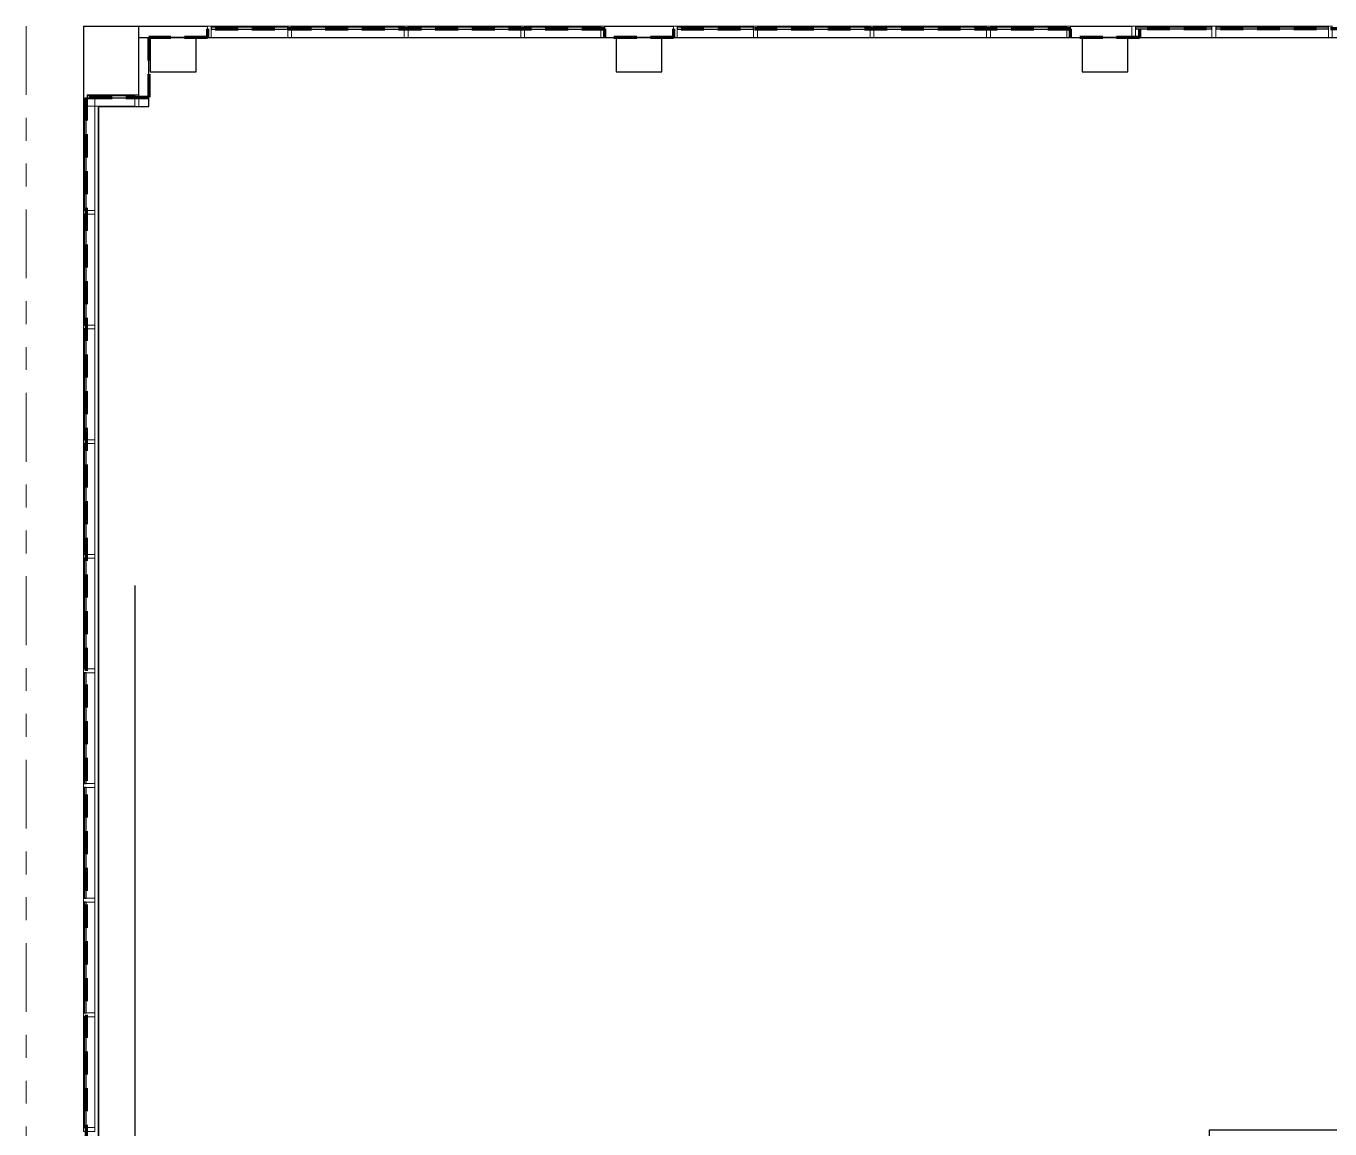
# Model space of a CAD drawing. Header units: inches. Extents: x -63 to 2235, y 0 to 1960.
# Drawn here: x 65 to 747, y 1288 to 1865 of the extents above; entities that cross this region are included whole.
import ezdxf

# ---------------------------------------------------------------- set-up
doc = ezdxf.new("R2010")
doc.units = ezdxf.units.IN
doc.header["$LTSCALE"] = 96
doc.header["$MEASUREMENT"] = 0
doc.linetypes.add('Dash 1_8_', pattern=[0.2, 0.125, -0.075])
doc.linetypes.add('Double Dash 3_8_', pattern=[1, 0.375, -0.125, 0.125, -0.125, 0.125, -0.125])
doc.layers.add('A-GLAZ', color=7, linetype='Continuous')
doc.layers.add('A-GLAZ-CWMG', color=3, linetype='Continuous', lineweight=13)
doc.layers.add('L-SITE', color=6, linetype='Double Dash 3_8_', lineweight=15)

# ---------------------------------------------------------------- blocks, each defined once
blk = doc.blocks.new('System Panel - Glazed EXIST-BLACK-1018897-GROSS BLDG AREA - LEVEL 6')
at = {"layer": 'A-GLAZ'}
for p, q in [((20, -0.5), (-20, -0.5)), ((-20, -0.5), (-20, -1.5)), ((-20, -1.5), (20, -1.5)), ((20, -1.5), (20, -0.5))]:
    blk.add_line(p, q, dxfattribs=at)
blk = doc.blocks.new('System Panel - Glazed EXIST-BLACK-1018898-GROSS BLDG AREA - LEVEL 6')
at = {"layer": 'A-GLAZ'}
for p, q in [((29.5, -0.5), (-29.5, -0.5)), ((-29.5, -0.5), (-29.5, -1.5)), ((-29.5, -1.5), (29.5, -1.5)), ((29.5, -1.5), (29.5, -0.5))]:
    blk.add_line(p, q, dxfattribs=at)
blk = doc.blocks.new('Rectangular Mullion - 2_ x 6_ rectangular-BLACK-1018865-GROSS BLDG AREA - LEVEL 6')
at = {"layer": 'A-GLAZ-CWMG', "lineweight": 13}
for p, q in [((-1, 6), (1, 6)), ((-1, 0), (-1, 6)), ((1, 0), (-1, 0)), ((1, 6), (1, 0))]:
    blk.add_line(p, q, dxfattribs=at)
blk = doc.blocks.new('Rectangular Mullion - 2_ x 6_ rectangular-BLACK-1018893-GROSS BLDG AREA - LEVEL 6')
at = {"layer": 'A-GLAZ-CWMG'}
for p, q in [((-104.72, 1017.21), (-144.72, 1017.21)), ((-104.72, 1011.21), (-144.72, 1011.21))]:
    blk.add_line(p, q, dxfattribs=at)
blk = doc.blocks.new('Rectangular Mullion - 2_ x 6_ rectangular-BLACK-430961-GROSS BLDG AREA - LEVEL 6')
at = {"layer": 'A-GLAZ-CWMG'}
for p, q in [((-43.72, 1017.21), (-102.72, 1017.21)), ((-43.72, 1011.21), (-102.72, 1011.21))]:
    blk.add_line(p, q, dxfattribs=at)
blk = doc.blocks.new('Rectangular Mullion - 2_ x 6_ rectangular-BLACK-167180-GROSS BLDG AREA - LEVEL 6')
at = {"layer": 'A-GLAZ-CWMG', "lineweight": 13}
for p, q in [((0, 6), (-2, 6)), ((-2, 6), (-2, 0)), ((-2, 0), (0, 0)), ((0, 0), (0, 6))]:
    blk.add_line(p, q, dxfattribs=at)
blk = doc.blocks.new('System Panel - Glazed EXIST-BLACK-1030188-GROSS BLDG AREA - LEVEL 6')
at = {"layer": 'A-GLAZ'}
for p, q in [((29, -0.5), (-29, -0.5)), ((-29, -0.5), (-29, -1.5)), ((-29, -1.5), (29, -1.5)), ((29, -1.5), (29, -0.5))]:
    blk.add_line(p, q, dxfattribs=at)
blk = doc.blocks.new('System Panel - Glazed EXIST-BLACK-1030341-GROSS BLDG AREA - LEVEL 6')
at = {"layer": 'A-GLAZ'}
for p, q in [((29.25, -0.5), (-29.25, -0.5)), ((-29.25, -0.5), (-29.25, -1.5)), ((-29.25, -1.5), (29.25, -1.5)), ((29.25, -1.5), (29.25, -0.5))]:
    blk.add_line(p, q, dxfattribs=at)
blk = doc.blocks.new('System Panel - Glazed EXIST-BLACK-1030322-GROSS BLDG AREA - LEVEL 6')
at = {"layer": 'A-GLAZ'}
for p, q in [((12.49, -0.5), (-12.49, -0.5)), ((-12.49, -0.5), (-12.49, -1.5)), ((-12.49, -1.5), (12.49, -1.5)), ((12.49, -1.5), (12.49, -0.5))]:
    blk.add_line(p, q, dxfattribs=at)
blk = doc.blocks.new('Rectangular Mullion - 2_ x 6_ rectangular-BLACK-1030186-GROSS BLDG AREA - LEVEL 6')
at = {"layer": 'A-GLAZ-CWMG', "lineweight": 13}
for p, q in [((-1, 6), (1, 6)), ((-1, 0), (-1, 6)), ((1, 0), (-1, 0)), ((1, 6), (1, 0))]:
    blk.add_line(p, q, dxfattribs=at)
blk = doc.blocks.new('Rectangular Mullion - 2_ x 6_ rectangular-BLACK-175309-GROSS BLDG AREA - LEVEL 6')
at = {"layer": 'A-GLAZ-CWMG'}
for p, q in [((-695.72, 618.71), (-695.72, 560.71)), ((-689.72, 618.71), (-689.72, 560.71))]:
    blk.add_line(p, q, dxfattribs=at)
blk = doc.blocks.new('Rectangular Mullion - 2_ x 6_ rectangular-BLACK-1018972-GROSS BLDG AREA - LEVEL 6')
at = {"layer": 'A-GLAZ-CWMG'}
for p, q in [((-695.72, 979.21), (-695.22, 979.21)), ((-695.72, 979.21), (-695.72, 920.71)), ((-694.22, 979.21), (-689.72, 979.21)), ((-689.72, 979.21), (-689.72, 920.71))]:
    blk.add_line(p, q, dxfattribs=at)
blk = doc.blocks.new('Rectangular Mullion - 2_ x 6_ rectangular-BLACK-1030320-GROSS BLDG AREA - LEVEL 6')
at = {"layer": 'A-GLAZ-CWMG'}
for p, q in [((-693.72, 980.71), (-693.72, 981.21)), ((-668.75, 981.21), (-693.72, 981.21)), ((-693.72, 975.21), (-693.72, 979.71)), ((-668.75, 975.21), (-693.72, 975.21))]:
    blk.add_line(p, q, dxfattribs=at)
blk = doc.blocks.new('Rectangular Mullion - 2_ x 6_ rectangular-BLACK-1030192-GROSS BLDG AREA - LEVEL 6')
at = {"layer": 'A-GLAZ-CWMG', "lineweight": 13}
for p, q in [((-2, 6), (0, 6)), ((-2, 0), (-2, 6)), ((0, 0), (-2, 0)), ((0, 6), (0, 0))]:
    blk.add_line(p, q, dxfattribs=at)
blk = doc.blocks.new('System Panel - Glazed EXIST-BLACK-2117122-GROSS BLDG AREA - LEVEL 6')
at = {"layer": 'A-GLAZ'}
for p, q in [((20.01, -0.5), (-20.01, -0.5)), ((-20.01, -0.5), (-20.01, -1.5)), ((-20.01, -1.5), (20.01, -1.5)), ((20.01, -1.5), (20.01, -0.5))]:
    blk.add_line(p, q, dxfattribs=at)
blk = doc.blocks.new('System Panel - Glazed EXIST-BLACK-2095306-GROSS BLDG AREA - LEVEL 6')
at = {"layer": 'A-GLAZ'}
for p, q in [((29.5, -0.5), (-29.5, -0.5)), ((-29.5, -0.5), (-29.5, -1.5)), ((-29.5, -1.5), (29.5, -1.5)), ((29.5, -1.5), (29.5, -0.5))]:
    blk.add_line(p, q, dxfattribs=at)
blk = doc.blocks.new('Rectangular Mullion - 2_ x 6_ rectangular-BLACK-V1-GROSS BLDG AREA - LEVEL 6')
at = {"layer": 'A-GLAZ-CWMG', "lineweight": 13}
for p, q in [((-1, 6), (1, 6)), ((-1, 0), (-1, 6)), ((1, 0), (-1, 0)), ((1, 6), (1, 0))]:
    blk.add_line(p, q, dxfattribs=at)
blk = doc.blocks.new('Rectangular Mullion - 2_ x 6_ rectangular-BLACK-2095314-GROSS BLDG AREA - LEVEL 6')
at = {"layer": 'A-GLAZ-CWMG'}
for p, q in [((-466.7, 1017.16), (-525.7, 1017.16)), ((-466.7, 1011.16), (-525.7, 1011.16))]:
    blk.add_line(p, q, dxfattribs=at)
blk = doc.blocks.new('Rectangular Mullion - 2_ x 6_ rectangular-BLACK-2117118-GROSS BLDG AREA - LEVEL 6')
at = {"layer": 'A-GLAZ-CWMG'}
for p, q in [((-424.69, 1017.16), (-464.7, 1017.16)), ((-424.69, 1011.16), (-464.7, 1011.16))]:
    blk.add_line(p, q, dxfattribs=at)
blk = doc.blocks.new('Rectangular Mullion - 2_ x 6_ rectangular-BLACK-2117119-GROSS BLDG AREA - LEVEL 6')
at = {"layer": 'A-GLAZ-CWMG'}
for p, q in [((-588.7, 1017.16), (-628.72, 1017.16)), ((-588.7, 1011.16), (-628.72, 1011.16))]:
    blk.add_line(p, q, dxfattribs=at)
blk = doc.blocks.new('Rectangular Mullion - 2_ x 6_ rectangular-BLACK-V2-GROSS BLDG AREA - LEVEL 6')
at = {"layer": 'A-GLAZ-CWMG', "lineweight": 13}
for p, q in [((0, 6), (-2, 6)), ((-2, 6), (-2, 0)), ((-2, 0), (0, 0)), ((0, 0), (0, 6))]:
    blk.add_line(p, q, dxfattribs=at)
blk = doc.blocks.new('Rectangular Mullion - 2_ x 6_ rectangular-BLACK-V3-GROSS BLDG AREA - LEVEL 6')
at = {"layer": 'A-GLAZ-CWMG', "lineweight": 13}
for p, q in [((-2, 6), (0, 6)), ((-2, 0), (-2, 6)), ((0, 0), (-2, 0)), ((0, 6), (0, 0))]:
    blk.add_line(p, q, dxfattribs=at)
blk = doc.blocks.new('System Panel - Glazed EXIST-BLACK-2117103-GROSS BLDG AREA - LEVEL 6')
at = {"layer": 'A-GLAZ'}
for p, q in [((20, 1.5), (-20, 1.5)), ((-20, 1.5), (-20, 0.5)), ((-20, 0.5), (20, 0.5)), ((20, 0.5), (20, 1.5))]:
    blk.add_line(p, q, dxfattribs=at)
blk = doc.blocks.new('System Panel - Glazed EXIST-BLACK-2117076-GROSS BLDG AREA - LEVEL 6')
at = {"layer": 'A-GLAZ'}
for p, q in [((29.5, 1.5), (-29.5, 1.5)), ((-29.5, 1.5), (-29.5, 0.5)), ((-29.5, 0.5), (29.5, 0.5)), ((29.5, 0.5), (29.5, 1.5))]:
    blk.add_line(p, q, dxfattribs=at)
blk = doc.blocks.new('System Panel - Glazed EXIST-BLACK-2117106-GROSS BLDG AREA - LEVEL 6')
at = {"layer": 'A-GLAZ'}
for p, q in [((20.02, 1.5), (-20.02, 1.5)), ((-20.02, 1.5), (-20.02, 0.5)), ((-20.02, 0.5), (20.02, 0.5)), ((20.02, 0.5), (20.02, 1.5))]:
    blk.add_line(p, q, dxfattribs=at)
blk = doc.blocks.new('Rectangular Mullion - 2_ x 6_ rectangular-BLACK-2117073-GROSS BLDG AREA - LEVEL 6')
at = {"layer": 'A-GLAZ-CWMG', "lineweight": 13}
for p, q in [((-1, 0), (1, 0)), ((-1, -6), (-1, 0)), ((1, 0), (1, -6)), ((1, -6), (-1, -6))]:
    blk.add_line(p, q, dxfattribs=at)
blk = doc.blocks.new('Rectangular Mullion - 2_ x 6_ rectangular-BLACK-2117074-GROSS BLDG AREA - LEVEL 6')
at = {"layer": 'A-GLAZ-CWMG'}
for p, q in [((-342.72, 1017.16), (-283.72, 1017.16)), ((-342.72, 1011.16), (-283.72, 1011.16))]:
    blk.add_line(p, q, dxfattribs=at)
blk = doc.blocks.new('Rectangular Mullion - 2_ x 6_ rectangular-BLACK-2117104-GROSS BLDG AREA - LEVEL 6')
at = {"layer": 'A-GLAZ-CWMG'}
for p, q in [((-384.75, 1017.16), (-344.72, 1017.16)), ((-384.75, 1011.16), (-344.72, 1011.16))]:
    blk.add_line(p, q, dxfattribs=at)
blk = doc.blocks.new('Rectangular Mullion - 2_ x 6_ rectangular-BLACK-2117101-GROSS BLDG AREA - LEVEL 6')
at = {"layer": 'A-GLAZ-CWMG'}
for p, q in [((-220.72, 1017.16), (-180.72, 1017.16)), ((-220.72, 1011.16), (-180.72, 1011.16))]:
    blk.add_line(p, q, dxfattribs=at)
blk = doc.blocks.new('Rectangular Mullion - 2_ x 6_ rectangular-BLACK-2117077-GROSS BLDG AREA - LEVEL 6')
at = {"layer": 'A-GLAZ-CWMG', "lineweight": 13}
for p, q in [((0, 0), (-2, 0)), ((-2, 0), (-2, -6)), ((0, -6), (0, 0)), ((-2, -6), (0, -6))]:
    blk.add_line(p, q, dxfattribs=at)
blk = doc.blocks.new('Rectangular Mullion - 2_ x 6_ rectangular-BLACK-2117078-GROSS BLDG AREA - LEVEL 6')
at = {"layer": 'A-GLAZ-CWMG', "lineweight": 13}
for p, q in [((-2, 0), (0, 0)), ((-2, -6), (-2, 0)), ((0, 0), (0, -6)), ((0, -6), (-2, -6))]:
    blk.add_line(p, q, dxfattribs=at)
blk = doc.blocks.new('Family - ___-1742687-GROSS BLDG AREA - LEVEL 6')
at = {"layer": 'L-SITE'}
blk.add_line((-725.72, 1017.21), (-725.72, -731.79), dxfattribs=at)

msp = doc.modelspace()

# ---------------------------------------------------------------- linework, layer by layer
for p, q in [((94.61, 1865.4), (123.59, 1865.4)), ((94.61, 1865.4), (94.61, 1827.4)), ((123.59, 1829.4), (123.59, 1865.4)), ((123.59, 1865.36), (159.61, 1865.36)), ((141.67, 1865.36), (159.61, 1865.36)), ((367.64, 1865.36), (385.67, 1865.36)), ((385.67, 1865.36), (403.58, 1865.36)), ((611.61, 1865.36), (643.61, 1865.36)), ((123.59, 1859.4), (129.61, 1859.4)), ((153.61, 1859.4), (129.61, 1859.4)), ((129.61, 1859.4), (129.61, 1841.4)), ((153.61, 1841.4), (153.61, 1859.4)), ((153.61, 1859.4), (159.61, 1859.4)), ((367.64, 1859.4), (373.61, 1859.4)), ((397.61, 1859.4), (373.61, 1859.4)), ((373.61, 1859.4), (373.61, 1841.4)), ((397.61, 1841.4), (397.61, 1859.4)), ((397.61, 1859.4), (403.58, 1859.4)), ((611.61, 1859.4), (617.61, 1859.4)), ((641.61, 1859.4), (617.61, 1859.4)), ((617.61, 1859.4), (617.61, 1841.4)), ((641.61, 1841.4), (641.61, 1859.4)), ((641.61, 1859.4), (643.61, 1859.4)), ((647.64, 1859.36), (855.64, 1859.36)), ((129.61, 1841.4), (153.61, 1841.4)), ((373.61, 1841.4), (397.61, 1841.4)), ((617.61, 1841.4), (641.61, 1841.4)), ((102.61, 1823.4), (102.61, 1230.9)), ((121.61, 1572.58), (121.61, 0))]:
    msp.add_line(p, q)
at = {"linetype": 'Dash 1_8_', "lineweight": 106}
for p, q in [((159.61, 1859.45), (128.87, 1859.45)), ((128.87, 1859.45), (128.87, 1827.95)), ((159.61, 1859.4), (128.87, 1859.4)), ((128.87, 1859.4), (128.87, 1827.9)), ((367.64, 1863.9), (159.61, 1863.9)), ((159.61, 1863.9), (159.61, 1859.45)), ((367.64, 1863.86), (159.61, 1863.86)), ((159.61, 1863.86), (159.61, 1859.4)), ((367.64, 1859.45), (367.64, 1863.9)), ((367.64, 1859.4), (367.64, 1863.86)), ((403.64, 1859.45), (367.64, 1859.45)), ((403.58, 1859.4), (367.64, 1859.4)), ((611.61, 1863.86), (403.58, 1863.86)), ((403.58, 1863.86), (403.58, 1859.4)), ((611.61, 1863.9), (403.64, 1863.9)), ((403.64, 1863.9), (403.64, 1859.45)), ((611.61, 1859.45), (611.61, 1863.9)), ((611.61, 1859.4), (611.61, 1863.86)), ((647.64, 1859.45), (611.61, 1859.45)), ((647.64, 1859.4), (611.61, 1859.4)), ((855.64, 1863.9), (647.64, 1863.9)), ((647.64, 1863.9), (647.64, 1859.45)), ((647.64, 1863.9), (647.64, 1859.4)), ((128.87, 1827.95), (96.11, 1827.95)), ((96.11, 1827.95), (96.11, 1226.45)), ((128.87, 1827.9), (96.11, 1827.9)), ((96.11, 1827.9), (96.11, 1226.4))]:
    msp.add_line(p, q, dxfattribs=at)
msp.add_lwpolyline([(1605.61, 1859.4), (1605.61, 1381.5), (1351.99, 1381.5), (1351.99, 1287.44), (684.17, 1287.44), (684.17, 704.59), (772.66, 616.11), (829.62, 616.11), (831.84, 616.11), (831.84, 299.91), (936.9, 299.91), (938.91, 299.91), (938.91, 124.45), (129.6, 124.4), (129.6, 159.29), (102.61, 159.29), (102.61, 750.9), (168.77, 750.9), (168.77, 1230.9), (102.61, 1230.9), (102.61, 1823.4), (128.87, 1823.4), (128.87, 1859.4), (1605.61, 1859.4)])

# ---------------------------------------------------------------- block references
for name, p in [('Family - ___-1742687-GROSS BLDG AREA - LEVEL 6', (790.33, 848.2)), ('Rectangular Mullion - 2_ x 6_ rectangular-BLACK-2117119-GROSS BLDG AREA - LEVEL 6', (790.33, 848.2)), ('System Panel - Glazed EXIST-BLACK-2117122-GROSS BLDG AREA - LEVEL 6', (181.62, 1865.36)), ('Rectangular Mullion - 2_ x 6_ rectangular-BLACK-2095314-GROSS BLDG AREA - LEVEL 6', (729.33, 848.2)), ('System Panel - Glazed EXIST-BLACK-2095306-GROSS BLDG AREA - LEVEL 6', (233.13, 1865.36)), ('Rectangular Mullion - 2_ x 6_ rectangular-BLACK-2095314-GROSS BLDG AREA - LEVEL 6', (790.33, 848.2)), ('System Panel - Glazed EXIST-BLACK-2095306-GROSS BLDG AREA - LEVEL 6', (294.13, 1865.36)), ('Rectangular Mullion - 2_ x 6_ rectangular-BLACK-2117118-GROSS BLDG AREA - LEVEL 6', (790.33, 848.2)), ('System Panel - Glazed EXIST-BLACK-2117122-GROSS BLDG AREA - LEVEL 6', (345.64, 1865.36)), ('Rectangular Mullion - 2_ x 6_ rectangular-BLACK-2117104-GROSS BLDG AREA - LEVEL 6', (790.33, 848.2)), ('Rectangular Mullion - 2_ x 6_ rectangular-BLACK-2117074-GROSS BLDG AREA - LEVEL 6', (790.33, 848.2)), ('Rectangular Mullion - 2_ x 6_ rectangular-BLACK-2117074-GROSS BLDG AREA - LEVEL 6', (851.33, 848.2)), ('Rectangular Mullion - 2_ x 6_ rectangular-BLACK-2117101-GROSS BLDG AREA - LEVEL 6', (790.33, 848.2)), ('Rectangular Mullion - 2_ x 6_ rectangular-BLACK-2117077-GROSS BLDG AREA - LEVEL 6', (611.61, 1865.36)), ('Rectangular Mullion - 2_ x 6_ rectangular-BLACK-1018893-GROSS BLDG AREA - LEVEL 6', (790.33, 848.2)), ('System Panel - Glazed EXIST-BLACK-1018897-GROSS BLDG AREA - LEVEL 6', (665.61, 1865.4)), ('Rectangular Mullion - 2_ x 6_ rectangular-BLACK-430961-GROSS BLDG AREA - LEVEL 6', (790.33, 848.2)), ('System Panel - Glazed EXIST-BLACK-1018898-GROSS BLDG AREA - LEVEL 6', (717.11, 1865.4)), ('Rectangular Mullion - 2_ x 6_ rectangular-BLACK-1018972-GROSS BLDG AREA - LEVEL 6', (790.33, 848.2)), ('Rectangular Mullion - 2_ x 6_ rectangular-BLACK-1030320-GROSS BLDG AREA - LEVEL 6', (790.33, 848.2)), ('System Panel - Glazed EXIST-BLACK-1030322-GROSS BLDG AREA - LEVEL 6', (109.1, 1829.4)), ('Rectangular Mullion - 2_ x 6_ rectangular-BLACK-175309-GROSS BLDG AREA - LEVEL 6', (790.33, 1148.2)), ('Rectangular Mullion - 2_ x 6_ rectangular-BLACK-175309-GROSS BLDG AREA - LEVEL 6', (790.33, 1088.2)), ('Rectangular Mullion - 2_ x 6_ rectangular-BLACK-175309-GROSS BLDG AREA - LEVEL 6', (790.33, 1028.2)), ('Rectangular Mullion - 2_ x 6_ rectangular-BLACK-175309-GROSS BLDG AREA - LEVEL 6', (790.33, 968.2)), ('Rectangular Mullion - 2_ x 6_ rectangular-BLACK-175309-GROSS BLDG AREA - LEVEL 6', (790.33, 908.2)), ('Rectangular Mullion - 2_ x 6_ rectangular-BLACK-175309-GROSS BLDG AREA - LEVEL 6', (790.33, 848.2)), ('Rectangular Mullion - 2_ x 6_ rectangular-BLACK-175309-GROSS BLDG AREA - LEVEL 6', (790.33, 788.2)), ('Rectangular Mullion - 2_ x 6_ rectangular-BLACK-175309-GROSS BLDG AREA - LEVEL 6', (790.33, 728.2))]:
    msp.add_blockref(name, p)
for name, p, rotation in [('Rectangular Mullion - 2_ x 6_ rectangular-BLACK-V2-GROSS BLDG AREA - LEVEL 6', (159.61, 1865.36), 180), ('System Panel - Glazed EXIST-BLACK-2117106-GROSS BLDG AREA - LEVEL 6', (425.6, 1865.36), 180), ('System Panel - Glazed EXIST-BLACK-2117076-GROSS BLDG AREA - LEVEL 6', (477.11, 1865.36), 180), ('System Panel - Glazed EXIST-BLACK-2117076-GROSS BLDG AREA - LEVEL 6', (538.11, 1865.36), 180), ('System Panel - Glazed EXIST-BLACK-2117103-GROSS BLDG AREA - LEVEL 6', (589.61, 1865.36), 180), ('Rectangular Mullion - 2_ x 6_ rectangular-BLACK-167180-GROSS BLDG AREA - LEVEL 6', (643.61, 1865.4), 180), ('System Panel - Glazed EXIST-BLACK-1030341-GROSS BLDG AREA - LEVEL 6', (94.61, 1798.15), 90.00000000000007), ('System Panel - Glazed EXIST-BLACK-1030188-GROSS BLDG AREA - LEVEL 6', (94.61, 1737.9), 90.00000000000007), ('System Panel - Glazed EXIST-BLACK-1030188-GROSS BLDG AREA - LEVEL 6', (94.61, 1677.9), 90.00000000000007), ('System Panel - Glazed EXIST-BLACK-1030188-GROSS BLDG AREA - LEVEL 6', (94.61, 1617.9), 90.00000000000007), ('System Panel - Glazed EXIST-BLACK-1030188-GROSS BLDG AREA - LEVEL 6', (94.61, 1557.9), 90.00000000000007), ('System Panel - Glazed EXIST-BLACK-1030188-GROSS BLDG AREA - LEVEL 6', (94.61, 1497.9), 90.00000000000007), ('System Panel - Glazed EXIST-BLACK-1030188-GROSS BLDG AREA - LEVEL 6', (94.61, 1437.9), 90.00000000000007), ('System Panel - Glazed EXIST-BLACK-1030188-GROSS BLDG AREA - LEVEL 6', (94.61, 1377.9), 90.00000000000007), ('System Panel - Glazed EXIST-BLACK-1030188-GROSS BLDG AREA - LEVEL 6', (94.61, 1317.9), 90.00000000000007)]:
    msp.add_blockref(name, p, dxfattribs=dict(rotation=rotation))
at = {"extrusion": (0, 0, -1)}
for name, p, rotation in [('Rectangular Mullion - 2_ x 6_ rectangular-BLACK-V1-GROSS BLDG AREA - LEVEL 6', (-202.63, 1865.36), 180), ('Rectangular Mullion - 2_ x 6_ rectangular-BLACK-V1-GROSS BLDG AREA - LEVEL 6', (-263.63, 1865.36), 180), ('Rectangular Mullion - 2_ x 6_ rectangular-BLACK-V1-GROSS BLDG AREA - LEVEL 6', (-324.63, 1865.36), 180), ('Rectangular Mullion - 2_ x 6_ rectangular-BLACK-V3-GROSS BLDG AREA - LEVEL 6', (-367.64, 1865.36), 180), ('Rectangular Mullion - 2_ x 6_ rectangular-BLACK-1018865-GROSS BLDG AREA - LEVEL 6', (-686.61, 1865.4), 180), ('Rectangular Mullion - 2_ x 6_ rectangular-BLACK-1018865-GROSS BLDG AREA - LEVEL 6', (-747.61, 1865.4), 180), ('Rectangular Mullion - 2_ x 6_ rectangular-BLACK-1030192-GROSS BLDG AREA - LEVEL 6', (-123.59, 1829.4), 180), ('Rectangular Mullion - 2_ x 6_ rectangular-BLACK-1030186-GROSS BLDG AREA - LEVEL 6', (-94.61, 1767.9), 89.99999999999991), ('Rectangular Mullion - 2_ x 6_ rectangular-BLACK-1030186-GROSS BLDG AREA - LEVEL 6', (-94.61, 1707.9), 89.99999999999991), ('Rectangular Mullion - 2_ x 6_ rectangular-BLACK-1030186-GROSS BLDG AREA - LEVEL 6', (-94.61, 1647.9), 89.99999999999991), ('Rectangular Mullion - 2_ x 6_ rectangular-BLACK-1030186-GROSS BLDG AREA - LEVEL 6', (-94.61, 1587.9), 89.99999999999991), ('Rectangular Mullion - 2_ x 6_ rectangular-BLACK-1030186-GROSS BLDG AREA - LEVEL 6', (-94.61, 1527.9), 89.99999999999991), ('Rectangular Mullion - 2_ x 6_ rectangular-BLACK-1030186-GROSS BLDG AREA - LEVEL 6', (-94.61, 1467.9), 89.99999999999991), ('Rectangular Mullion - 2_ x 6_ rectangular-BLACK-1030186-GROSS BLDG AREA - LEVEL 6', (-94.61, 1407.9), 89.99999999999991), ('Rectangular Mullion - 2_ x 6_ rectangular-BLACK-1030186-GROSS BLDG AREA - LEVEL 6', (-94.61, 1347.9), 89.99999999999991), ('Rectangular Mullion - 2_ x 6_ rectangular-BLACK-1030186-GROSS BLDG AREA - LEVEL 6', (-94.61, 1287.9), 89.99999999999991)]:
    msp.add_blockref(name, p, dxfattribs=dict(at, rotation=rotation))
for name, p in [('Rectangular Mullion - 2_ x 6_ rectangular-BLACK-2117078-GROSS BLDG AREA - LEVEL 6', (-403.58, 1865.36)), ('Rectangular Mullion - 2_ x 6_ rectangular-BLACK-2117073-GROSS BLDG AREA - LEVEL 6', (-446.61, 1865.36)), ('Rectangular Mullion - 2_ x 6_ rectangular-BLACK-2117073-GROSS BLDG AREA - LEVEL 6', (-507.61, 1865.36)), ('Rectangular Mullion - 2_ x 6_ rectangular-BLACK-2117073-GROSS BLDG AREA - LEVEL 6', (-568.61, 1865.36))]:
    msp.add_blockref(name, p, dxfattribs=at)

doc.saveas('drawing.dxf')
